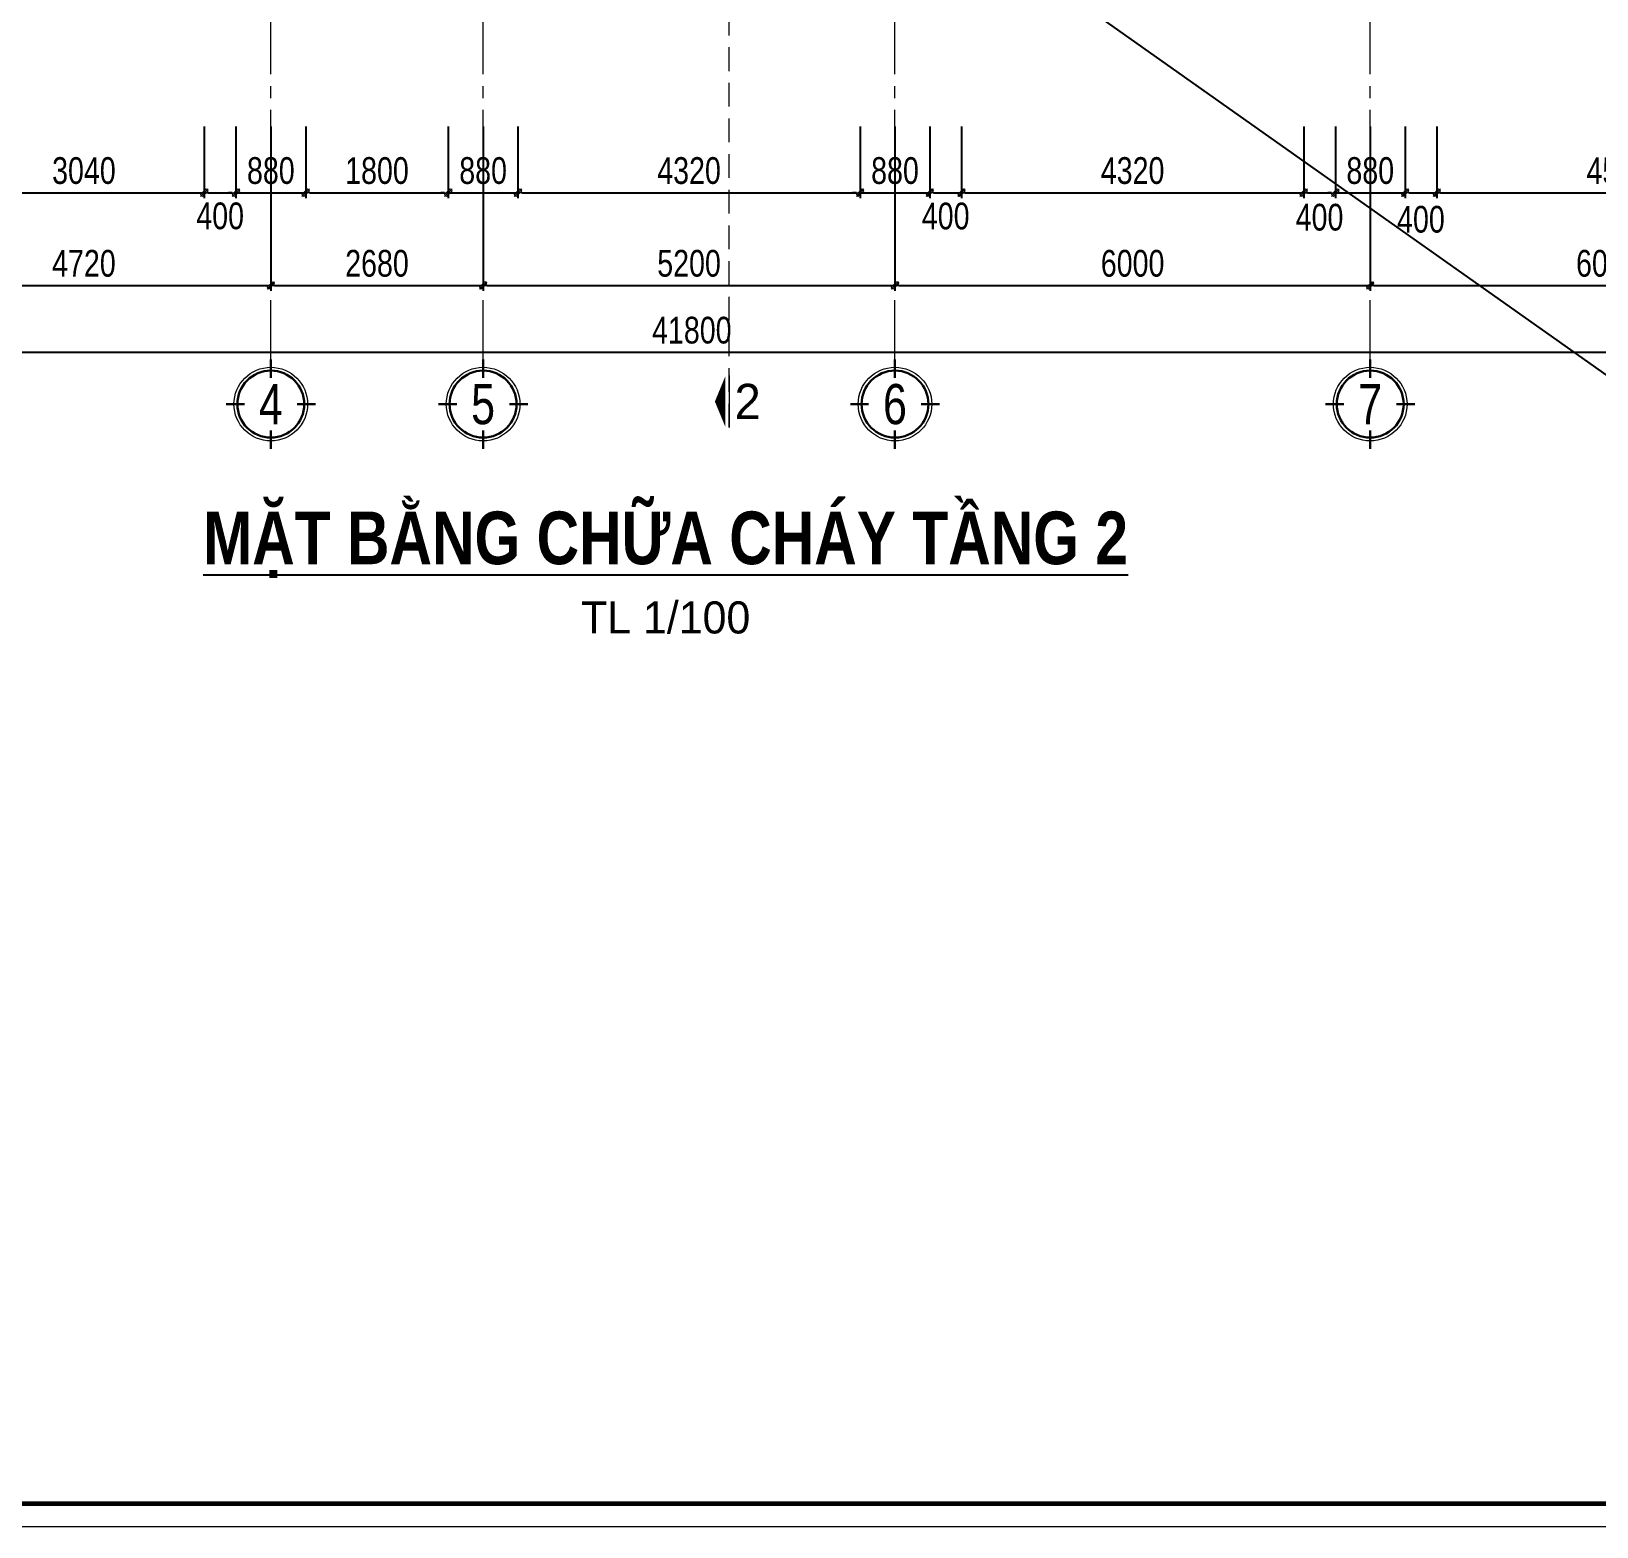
# Model space of a CAD drawing. Header units: millimetres. Extents: x 1109421 to 1726579, y -247837 to 144927.
# Drawn here: x 1561071 to 1580834, y -191281 to -172402 of the extents above; entities that cross this region are included whole.
import ezdxf
from ezdxf.enums import TextEntityAlignment as Align

# ---------------------------------------------------------------- set-up
doc = ezdxf.new("R2010")
doc.units = ezdxf.units.MM
doc.header["$LTSCALE"] = 600
doc.header["$MEASUREMENT"] = 0
doc.linetypes.add('CENTER', pattern=[2, 1.25, -0.25, 0.25, -0.25])
doc.linetypes.add('HIDDEN', pattern=[0.375, 0.25, -0.125])
doc.layers.get('0').update_dxf_attribs({"lineweight": 0})
doc.layers.get('Defpoints').update_dxf_attribs({"lineweight": 0})
for name, color, linetype, lineweight in [('dim', 144, 'Continuous', 13), ('Khungten_LCDI', 7, 'Continuous', 25), ('LC ISO', 153, 'Continuous', 13), ('LC Khac', 4, 'Continuous', 9), ('LC MANH DUT', 35, 'HIDDEN', 5), ('LC Text1', 3, 'Continuous', 20), ('LC Text2', 7, 'Continuous', 25), ('thay1', 63, 'Continuous', 18), ('truc', 76, 'CENTER', 9)]:
    doc.layers.add(name, color=color, linetype=linetype, lineweight=lineweight)
doc.layers.add('KCS_Plotter', color=11, linetype='Continuous', plot=False)
doc.styles.add('EG 1', font='VHAVANB.TTF')
doc.styles.add('HOATBIF', font='hoatbif.shx', dxfattribs={"width": 0.8})
doc.styles.add('Khungten', font='VHAVAN.TTF', dxfattribs={"width": 0.9, "height": 5000})
doc.styles.add('LC 1', font='VHAVANB.TTF')
doc.styles.add('LC3', font='VHARIALB.TTF', dxfattribs={"width": 0.8})
doc.styles.add('Tahoma', font='tahoma.ttf')
doc.styles.add('Title', font='VHBLACK.TTF')
doc.dimstyles.new('1-135', dxfattribs={"dimscale": 135, "dimtxt": 2.5, "dimasz": 0.35, "dimexe": 0.5, "dimexo": 0, "dimgap": 0.8, "dimtad": 1, "dimdec": 0, "dimzin": 0, "dimdsep": 46, "dimtxsty": 'HOATBIF', "dimblk1": 'DOT', "dimblk2": 'DOT', "dimsah": 1, "dimcen": -1, "dimdle": 1, "dimclrd": 256, "dimclre": 256, "dimclrt": 4, "dimadec": 3, "dimazin": 2, "dimtfac": 0.333333, "dimtdec": 0, "dimtix": 1, "dimtmove": 2, "dimatfit": 3, "dimldrblk": 'DOT', "dimfxl": 1, "dimtvp": 0.833333, "dimtolj": 1, "dimtzin": 0, "dimarcsym": 0})

# ---------------------------------------------------------------- blocks, each defined once
blk = doc.blocks.new('A$Cb3b0a436')
at = {"layer": 'Defpoints', "color": 0, "lineweight": 0}
blk.add_lwpolyline([(6.98, 0), (6.98, 297), (426.98, 297), (426.98, 0)], close=True, dxfattribs=at)
at = {"layer": 'Khungten_LCDI', "color": 5, "lineweight": 60}
blk.add_lwpolyline([(18.98, 2), (18.98, 295), (424.98, 295), (424.98, 2)], close=True, dxfattribs=at)
at = {"color": 7, "style": 'Khungten', "width": 0.8}
for tag, p in [('REVISION', (413.97, 41.04)), ('NGAYHT', (414.44, 32.41))]:
    blk.add_attdef(tag, text='', height=2, dxfattribs=at).set_placement(p, align=Align.CENTER)
at = {"layer": 'LC Text1', "style": 'Title', "width": 1.485915}
for tag, p, p2 in [('TENBANVE1', (388.11, 59.64), (422.38, 59.64)), ('TENBANVE2', (388.11, 52.88), (422.38, 52.88))]:
    blk.add_attdef(tag, text='', height=2.5, dxfattribs=at).set_placement(p, p2, align=Align.FIT)
at = {"layer": 'LC Text1', "style": 'Title', "width": 0.7}
blk.add_attdef('SOBANVE', text='', height=2.5, dxfattribs=at).set_placement((414.6, 9.54), align=Align.CENTER)
blk = doc.blocks.new('TIEUDE1')
at = {"layer": 'LC Text2', "color": 7, "style": 'LC 1'}
blk.add_attdef('TIªU§Ò', text='', height=5, dxfattribs=at).set_placement((0, 0), align=Align.BOTTOM_CENTER)
blk.add_attdef('TL', text='', height=3, dxfattribs=at).set_placement((0, -2), align=Align.TOP_CENTER)
blk = doc.blocks.new('KyHieu TrucDinhVi')
at = {"color": 7, "lineweight": 30}
for p, q in [((0, 2.36), (0, 4)), ((-2.36, 0), (-4, 0)), ((2.36, 0), (4, 0)), ((0, -2.36), (0, -4))]:
    blk.add_line(p, q, dxfattribs=at)
blk.add_circle((0, 0), 3.3)
blk.add_circle((0, 0), 3, dxfattribs=at)
at = {"ltscale": 20, "style": 'Tahoma'}
blk.add_attdef('AA', text='', height=3, dxfattribs=at).set_placement((0, 0), align=Align.MIDDLE_CENTER)
blk = doc.blocks.new('DOT')
at = {"layer": 'dim'}
for p, q in [((-3, 0), (3, 0)), ((-1, -1), (1, 1))]:
    blk.add_line(p, q, dxfattribs=at)
blk.add_lwpolyline([(0.5, 1), (-1, -0.5), (-0.5, -1), (1, 0.5)], close=True, dxfattribs=at)
blk = doc.blocks.new('*D1488')
at = {"layer": 'Defpoints', "color": 0, "transparency": 16777216}
for p in [(1559375, -173603), (1564095, -173603), (1564095, -175610)]:
    blk.add_point(p, dxfattribs=at)
at = {"layer": 'dim', "lineweight": -2, "transparency": 16777216}
for p, q in [((1559375, -173603), (1559375, -175677)), ((1564095, -173603), (1564095, -175677)), ((1559422, -175610), (1564047, -175610))]:
    blk.add_line(p, q, dxfattribs=at)
at = {"layer": 'dim', "lineweight": -2, "transparency": 16777216, "xscale": 47.25, "yscale": 47.25, "zscale": 47.25, "rotation": 180}
blk.add_blockref('DOT', (1559375, -175610), dxfattribs=at)
at = {"layer": 'dim', "lineweight": -2, "transparency": 16777216, "xscale": 47.25, "yscale": 47.25, "zscale": 47.25}
blk.add_blockref('DOT', (1564095, -175610), dxfattribs=at)
at = {"layer": 'dim', "color": 4, "transparency": 16777216, "insert": (1561735, -175333), "char_height": 337.5, "attachment_point": 5, "style": 'HOATBIF'}
blk.add_mtext('\\A1;4720', dxfattribs=at)
blk = doc.blocks.new('_Dot')
at = {"color": 0, "linetype": 'ByBlock', "lineweight": -2}
blk.add_line((-0.5, 0), (-1, 0), dxfattribs=at)
at = {"color": 0, "linetype": 'ByBlock', "const_width": 0.5}
blk.add_lwpolyline([(-0.25, 0, 1), (0.25, 0, 1)], format="xyb", close=True, dxfattribs=at)
blk = doc.blocks.new('*D1489')
at = {"layer": 'Defpoints', "color": 0, "transparency": 16777216}
for p in [(1564095, -173603), (1566775, -173603), (1566775, -175610)]:
    blk.add_point(p, dxfattribs=at)
at = {"layer": 'dim', "lineweight": -2, "transparency": 16777216}
for p, q in [((1564095, -173603), (1564095, -175677)), ((1566775, -173603), (1566775, -175677)), ((1564142, -175610), (1566727, -175610))]:
    blk.add_line(p, q, dxfattribs=at)
at = {"layer": 'dim', "lineweight": -2, "transparency": 16777216, "xscale": 47.25, "yscale": 47.25, "zscale": 47.25, "rotation": 180}
blk.add_blockref('DOT', (1564095, -175610), dxfattribs=at)
at = {"layer": 'dim', "lineweight": -2, "transparency": 16777216, "xscale": 47.25, "yscale": 47.25, "zscale": 47.25}
blk.add_blockref('DOT', (1566775, -175610), dxfattribs=at)
at = {"layer": 'dim', "color": 4, "transparency": 16777216, "insert": (1565435, -175333), "char_height": 337.5, "attachment_point": 5, "style": 'HOATBIF'}
blk.add_mtext('\\A1;2680', dxfattribs=at)
blk = doc.blocks.new('*D1490')
at = {"layer": 'Defpoints', "color": 0, "transparency": 16777216}
for p in [(1566775, -173603), (1571975, -173603), (1571975, -175610)]:
    blk.add_point(p, dxfattribs=at)
at = {"layer": 'dim', "lineweight": -2, "transparency": 16777216}
for p, q in [((1566775, -173603), (1566775, -175677)), ((1571975, -173603), (1571975, -175677)), ((1566822, -175610), (1571927, -175610))]:
    blk.add_line(p, q, dxfattribs=at)
at = {"layer": 'dim', "lineweight": -2, "transparency": 16777216, "xscale": 47.25, "yscale": 47.25, "zscale": 47.25, "rotation": 180}
blk.add_blockref('DOT', (1566775, -175610), dxfattribs=at)
at = {"layer": 'dim', "lineweight": -2, "transparency": 16777216, "xscale": 47.25, "yscale": 47.25, "zscale": 47.25}
blk.add_blockref('DOT', (1571975, -175610), dxfattribs=at)
at = {"layer": 'dim', "color": 4, "transparency": 16777216, "insert": (1569375, -175333), "char_height": 337.5, "attachment_point": 5, "style": 'HOATBIF'}
blk.add_mtext('\\A1;5200', dxfattribs=at)
blk = doc.blocks.new('*D1491')
at = {"layer": 'Defpoints', "color": 0, "transparency": 16777216}
for p in [(1571975, -173603), (1577975, -173603), (1577975, -175610)]:
    blk.add_point(p, dxfattribs=at)
at = {"layer": 'dim', "lineweight": -2, "transparency": 16777216}
for p, q in [((1571975, -173603), (1571975, -175677)), ((1577975, -173603), (1577975, -175677)), ((1572022, -175610), (1577927, -175610))]:
    blk.add_line(p, q, dxfattribs=at)
at = {"layer": 'dim', "lineweight": -2, "transparency": 16777216, "xscale": 47.25, "yscale": 47.25, "zscale": 47.25, "rotation": 180}
blk.add_blockref('DOT', (1571975, -175610), dxfattribs=at)
at = {"layer": 'dim', "lineweight": -2, "transparency": 16777216, "xscale": 47.25, "yscale": 47.25, "zscale": 47.25}
blk.add_blockref('DOT', (1577975, -175610), dxfattribs=at)
at = {"layer": 'dim', "color": 4, "transparency": 16777216, "insert": (1574975, -175333), "char_height": 337.5, "attachment_point": 5, "style": 'HOATBIF'}
blk.add_mtext('\\A1;6000', dxfattribs=at)
blk = doc.blocks.new('*D1492')
at = {"layer": 'Defpoints', "color": 0, "transparency": 16777216}
for p in [(1577975, -173603), (1583975, -173603), (1583975, -175610)]:
    blk.add_point(p, dxfattribs=at)
at = {"layer": 'dim', "lineweight": -2, "transparency": 16777216}
for p, q in [((1577975, -173603), (1577975, -175677)), ((1583975, -173603), (1583975, -175677)), ((1578022, -175610), (1583927, -175610))]:
    blk.add_line(p, q, dxfattribs=at)
at = {"layer": 'dim', "lineweight": -2, "transparency": 16777216, "xscale": 47.25, "yscale": 47.25, "zscale": 47.25, "rotation": 180}
blk.add_blockref('DOT', (1577975, -175610), dxfattribs=at)
at = {"layer": 'dim', "lineweight": -2, "transparency": 16777216, "xscale": 47.25, "yscale": 47.25, "zscale": 47.25}
blk.add_blockref('DOT', (1583975, -175610), dxfattribs=at)
at = {"layer": 'dim', "color": 4, "transparency": 16777216, "insert": (1580975, -175333), "char_height": 337.5, "attachment_point": 5, "style": 'HOATBIF'}
blk.add_mtext('\\A1;6000', dxfattribs=at)
blk = doc.blocks.new('*D1464')
at = {"layer": 'Defpoints', "color": 0, "transparency": 16777216}
for p in [(1560215, -173603), (1563255, -173603), (1563255, -174439)]:
    blk.add_point(p, dxfattribs=at)
at = {"layer": 'dim', "lineweight": -2, "transparency": 16777216}
for p, q in [((1560215, -173603), (1560215, -174507)), ((1563255, -173603), (1563255, -174507)), ((1560262, -174439), (1563207, -174439))]:
    blk.add_line(p, q, dxfattribs=at)
at = {"layer": 'dim', "lineweight": -2, "transparency": 16777216, "xscale": 47.25, "yscale": 47.25, "zscale": 47.25, "rotation": 180}
blk.add_blockref('DOT', (1560215, -174439), dxfattribs=at)
at = {"layer": 'dim', "lineweight": -2, "transparency": 16777216, "xscale": 47.25, "yscale": 47.25, "zscale": 47.25}
blk.add_blockref('DOT', (1563255, -174439), dxfattribs=at)
at = {"layer": 'dim', "color": 4, "transparency": 16777216, "insert": (1561735, -174162), "char_height": 337.5, "attachment_point": 5, "style": 'HOATBIF'}
blk.add_mtext('\\A1;3040', dxfattribs=at)
blk = doc.blocks.new('*D1465')
at = {"layer": 'Defpoints', "color": 0, "transparency": 16777216}
for p in [(1563255, -173603), (1563655, -173603), (1563655, -174439)]:
    blk.add_point(p, dxfattribs=at)
at = {"layer": 'dim', "lineweight": -2, "transparency": 16777216}
for p, q in [((1563255, -173603), (1563255, -174507)), ((1563655, -173603), (1563655, -174507)), ((1563302, -174439), (1563607, -174439))]:
    blk.add_line(p, q, dxfattribs=at)
at = {"layer": 'dim', "lineweight": -2, "transparency": 16777216, "xscale": 47.25, "yscale": 47.25, "zscale": 47.25, "rotation": 180}
blk.add_blockref('DOT', (1563255, -174439), dxfattribs=at)
at = {"layer": 'dim', "lineweight": -2, "transparency": 16777216, "xscale": 47.25, "yscale": 47.25, "zscale": 47.25}
blk.add_blockref('DOT', (1563655, -174439), dxfattribs=at)
at = {"layer": 'dim', "color": 4, "transparency": 16777216, "insert": (1563455, -174734), "char_height": 337.5, "attachment_point": 5, "style": 'HOATBIF'}
blk.add_mtext('\\A1;400', dxfattribs=at)
blk = doc.blocks.new('*D1466')
at = {"layer": 'Defpoints', "color": 0, "transparency": 16777216}
for p in [(1563655, -173603), (1564535, -173603), (1564535, -174439)]:
    blk.add_point(p, dxfattribs=at)
at = {"layer": 'dim', "lineweight": -2, "transparency": 16777216}
for p, q in [((1563655, -173603), (1563655, -174507)), ((1564535, -173603), (1564535, -174507)), ((1563607, -174439), (1563560, -174439)), ((1563655, -174439), (1564535, -174439)), ((1564582, -174439), (1564629, -174439))]:
    blk.add_line(p, q, dxfattribs=at)
at = {"layer": 'dim', "lineweight": -2, "transparency": 16777216, "xscale": 47.25, "yscale": 47.25, "zscale": 47.25}
blk.add_blockref('DOT', (1563655, -174439), dxfattribs=at)
at = {"layer": 'dim', "lineweight": -2, "transparency": 16777216, "xscale": 47.25, "yscale": 47.25, "zscale": 47.25, "rotation": 180}
blk.add_blockref('DOT', (1564535, -174439), dxfattribs=at)
at = {"layer": 'dim', "color": 4, "transparency": 16777216, "insert": (1564095, -174162), "char_height": 337.5, "attachment_point": 5, "style": 'HOATBIF'}
blk.add_mtext('\\A1;880', dxfattribs=at)
blk = doc.blocks.new('*D1467')
at = {"layer": 'Defpoints', "color": 0, "transparency": 16777216}
for p in [(1564535, -173603), (1566335, -173603), (1566335, -174439)]:
    blk.add_point(p, dxfattribs=at)
at = {"layer": 'dim', "lineweight": -2, "transparency": 16777216}
for p, q in [((1564535, -173603), (1564535, -174507)), ((1566335, -173603), (1566335, -174507)), ((1564582, -174439), (1566287, -174439))]:
    blk.add_line(p, q, dxfattribs=at)
at = {"layer": 'dim', "lineweight": -2, "transparency": 16777216, "xscale": 47.25, "yscale": 47.25, "zscale": 47.25, "rotation": 180}
blk.add_blockref('DOT', (1564535, -174439), dxfattribs=at)
at = {"layer": 'dim', "lineweight": -2, "transparency": 16777216, "xscale": 47.25, "yscale": 47.25, "zscale": 47.25}
blk.add_blockref('DOT', (1566335, -174439), dxfattribs=at)
at = {"layer": 'dim', "color": 4, "transparency": 16777216, "insert": (1565435, -174162), "char_height": 337.5, "attachment_point": 5, "style": 'HOATBIF'}
blk.add_mtext('\\A1;1800', dxfattribs=at)
blk = doc.blocks.new('*D1468')
at = {"layer": 'Defpoints', "color": 0, "transparency": 16777216}
for p in [(1566335, -173603), (1567215, -173603), (1567215, -174439)]:
    blk.add_point(p, dxfattribs=at)
at = {"layer": 'dim', "lineweight": -2, "transparency": 16777216}
for p, q in [((1566335, -173603), (1566335, -174507)), ((1567215, -173603), (1567215, -174507)), ((1566287, -174439), (1566240, -174439)), ((1566335, -174439), (1567215, -174439)), ((1567262, -174439), (1567309, -174439))]:
    blk.add_line(p, q, dxfattribs=at)
at = {"layer": 'dim', "lineweight": -2, "transparency": 16777216, "xscale": 47.25, "yscale": 47.25, "zscale": 47.25}
blk.add_blockref('DOT', (1566335, -174439), dxfattribs=at)
at = {"layer": 'dim', "lineweight": -2, "transparency": 16777216, "xscale": 47.25, "yscale": 47.25, "zscale": 47.25, "rotation": 180}
blk.add_blockref('DOT', (1567215, -174439), dxfattribs=at)
at = {"layer": 'dim', "color": 4, "transparency": 16777216, "insert": (1566775, -174162), "char_height": 337.5, "attachment_point": 5, "style": 'HOATBIF'}
blk.add_mtext('\\A1;880', dxfattribs=at)
blk = doc.blocks.new('*D1469')
at = {"layer": 'Defpoints', "color": 0, "transparency": 16777216}
for p in [(1567215, -173603), (1571535, -173603), (1571535, -174439)]:
    blk.add_point(p, dxfattribs=at)
at = {"layer": 'dim', "lineweight": -2, "transparency": 16777216}
for p, q in [((1567215, -173603), (1567215, -174507)), ((1571535, -173603), (1571535, -174507)), ((1567262, -174439), (1571487, -174439))]:
    blk.add_line(p, q, dxfattribs=at)
at = {"layer": 'dim', "lineweight": -2, "transparency": 16777216, "xscale": 47.25, "yscale": 47.25, "zscale": 47.25, "rotation": 180}
blk.add_blockref('DOT', (1567215, -174439), dxfattribs=at)
at = {"layer": 'dim', "lineweight": -2, "transparency": 16777216, "xscale": 47.25, "yscale": 47.25, "zscale": 47.25}
blk.add_blockref('DOT', (1571535, -174439), dxfattribs=at)
at = {"layer": 'dim', "color": 4, "transparency": 16777216, "insert": (1569375, -174162), "char_height": 337.5, "attachment_point": 5, "style": 'HOATBIF'}
blk.add_mtext('\\A1;4320', dxfattribs=at)
blk = doc.blocks.new('*D1470')
at = {"layer": 'Defpoints', "color": 0, "transparency": 16777216}
for p in [(1571535, -173603), (1572415, -173603), (1572415, -174439)]:
    blk.add_point(p, dxfattribs=at)
at = {"layer": 'dim', "lineweight": -2, "transparency": 16777216}
for p, q in [((1571535, -173603), (1571535, -174507)), ((1572415, -173603), (1572415, -174507)), ((1571487, -174439), (1571440, -174439)), ((1571535, -174439), (1572415, -174439)), ((1572462, -174439), (1572509, -174439))]:
    blk.add_line(p, q, dxfattribs=at)
at = {"layer": 'dim', "lineweight": -2, "transparency": 16777216, "xscale": 47.25, "yscale": 47.25, "zscale": 47.25}
blk.add_blockref('DOT', (1571535, -174439), dxfattribs=at)
at = {"layer": 'dim', "lineweight": -2, "transparency": 16777216, "xscale": 47.25, "yscale": 47.25, "zscale": 47.25, "rotation": 180}
blk.add_blockref('DOT', (1572415, -174439), dxfattribs=at)
at = {"layer": 'dim', "color": 4, "transparency": 16777216, "insert": (1571975, -174162), "char_height": 337.5, "attachment_point": 5, "style": 'HOATBIF'}
blk.add_mtext('\\A1;880', dxfattribs=at)
blk = doc.blocks.new('*D1471')
at = {"layer": 'Defpoints', "color": 0, "transparency": 16777216}
for p in [(1572415, -173603), (1572815, -173603), (1572815, -174439)]:
    blk.add_point(p, dxfattribs=at)
at = {"layer": 'dim', "lineweight": -2, "transparency": 16777216}
for p, q in [((1572415, -173603), (1572415, -174507)), ((1572815, -173603), (1572815, -174507)), ((1572462, -174439), (1572767, -174439))]:
    blk.add_line(p, q, dxfattribs=at)
at = {"layer": 'dim', "lineweight": -2, "transparency": 16777216, "xscale": 47.25, "yscale": 47.25, "zscale": 47.25, "rotation": 180}
blk.add_blockref('DOT', (1572415, -174439), dxfattribs=at)
at = {"layer": 'dim', "lineweight": -2, "transparency": 16777216, "xscale": 47.25, "yscale": 47.25, "zscale": 47.25}
blk.add_blockref('DOT', (1572815, -174439), dxfattribs=at)
at = {"layer": 'dim', "color": 4, "transparency": 16777216, "insert": (1572615, -174736), "char_height": 337.5, "attachment_point": 5, "style": 'HOATBIF'}
blk.add_mtext('\\A1;400', dxfattribs=at)
blk = doc.blocks.new('*D1472')
at = {"layer": 'Defpoints', "color": 0, "transparency": 16777216}
for p in [(1572815, -173603), (1577135, -173603), (1577135, -174439)]:
    blk.add_point(p, dxfattribs=at)
at = {"layer": 'dim', "lineweight": -2, "transparency": 16777216}
for p, q in [((1572815, -173603), (1572815, -174507)), ((1577135, -173603), (1577135, -174507)), ((1572862, -174439), (1577087, -174439))]:
    blk.add_line(p, q, dxfattribs=at)
at = {"layer": 'dim', "lineweight": -2, "transparency": 16777216, "xscale": 47.25, "yscale": 47.25, "zscale": 47.25, "rotation": 180}
blk.add_blockref('DOT', (1572815, -174439), dxfattribs=at)
at = {"layer": 'dim', "lineweight": -2, "transparency": 16777216, "xscale": 47.25, "yscale": 47.25, "zscale": 47.25}
blk.add_blockref('DOT', (1577135, -174439), dxfattribs=at)
at = {"layer": 'dim', "color": 4, "transparency": 16777216, "insert": (1574975, -174162), "char_height": 337.5, "attachment_point": 5, "style": 'HOATBIF'}
blk.add_mtext('\\A1;4320', dxfattribs=at)
blk = doc.blocks.new('*D1473')
at = {"layer": 'Defpoints', "color": 0, "transparency": 16777216}
for p in [(1577135, -173603), (1577535, -173603), (1577535, -174439)]:
    blk.add_point(p, dxfattribs=at)
at = {"layer": 'dim', "lineweight": -2, "transparency": 16777216}
for p, q in [((1577135, -173603), (1577135, -174507)), ((1577535, -173603), (1577535, -174507)), ((1577182, -174439), (1577487, -174439))]:
    blk.add_line(p, q, dxfattribs=at)
at = {"layer": 'dim', "lineweight": -2, "transparency": 16777216, "xscale": 47.25, "yscale": 47.25, "zscale": 47.25, "rotation": 180}
blk.add_blockref('DOT', (1577135, -174439), dxfattribs=at)
at = {"layer": 'dim', "lineweight": -2, "transparency": 16777216, "xscale": 47.25, "yscale": 47.25, "zscale": 47.25}
blk.add_blockref('DOT', (1577535, -174439), dxfattribs=at)
at = {"layer": 'dim', "color": 4, "transparency": 16777216, "insert": (1577335, -174751), "char_height": 337.5, "attachment_point": 5, "style": 'HOATBIF'}
blk.add_mtext('\\A1;400', dxfattribs=at)
blk = doc.blocks.new('*D1474')
at = {"layer": 'Defpoints', "color": 0, "transparency": 16777216}
for p in [(1577535, -173603), (1578415, -173603), (1578415, -174439)]:
    blk.add_point(p, dxfattribs=at)
at = {"layer": 'dim', "lineweight": -2, "transparency": 16777216}
for p, q in [((1577535, -173603), (1577535, -174507)), ((1578415, -173603), (1578415, -174507)), ((1577487, -174439), (1577440, -174439)), ((1577535, -174439), (1578415, -174439)), ((1578462, -174439), (1578509, -174439))]:
    blk.add_line(p, q, dxfattribs=at)
at = {"layer": 'dim', "lineweight": -2, "transparency": 16777216, "xscale": 47.25, "yscale": 47.25, "zscale": 47.25}
blk.add_blockref('DOT', (1577535, -174439), dxfattribs=at)
at = {"layer": 'dim', "lineweight": -2, "transparency": 16777216, "xscale": 47.25, "yscale": 47.25, "zscale": 47.25, "rotation": 180}
blk.add_blockref('DOT', (1578415, -174439), dxfattribs=at)
at = {"layer": 'dim', "color": 4, "transparency": 16777216, "insert": (1577975, -174162), "char_height": 337.5, "attachment_point": 5, "style": 'HOATBIF'}
blk.add_mtext('\\A1;880', dxfattribs=at)
blk = doc.blocks.new('*D1475')
at = {"layer": 'Defpoints', "color": 0, "transparency": 16777216}
for p in [(1578415, -173603), (1578815, -173603), (1578815, -174439)]:
    blk.add_point(p, dxfattribs=at)
at = {"layer": 'dim', "lineweight": -2, "transparency": 16777216}
for p, q in [((1578415, -173603), (1578415, -174507)), ((1578815, -173603), (1578815, -174507)), ((1578462, -174439), (1578767, -174439))]:
    blk.add_line(p, q, dxfattribs=at)
at = {"layer": 'dim', "lineweight": -2, "transparency": 16777216, "xscale": 47.25, "yscale": 47.25, "zscale": 47.25, "rotation": 180}
blk.add_blockref('DOT', (1578415, -174439), dxfattribs=at)
at = {"layer": 'dim', "lineweight": -2, "transparency": 16777216, "xscale": 47.25, "yscale": 47.25, "zscale": 47.25}
blk.add_blockref('DOT', (1578815, -174439), dxfattribs=at)
at = {"layer": 'dim', "color": 4, "transparency": 16777216, "insert": (1578615, -174777), "char_height": 337.5, "attachment_point": 5, "style": 'HOATBIF'}
blk.add_mtext('\\A1;400', dxfattribs=at)
blk = doc.blocks.new('*D1476')
at = {"layer": 'Defpoints', "color": 0, "transparency": 16777216}
for p in [(1578815, -173603), (1583400, -173603), (1583400, -174439)]:
    blk.add_point(p, dxfattribs=at)
at = {"layer": 'dim', "lineweight": -2, "transparency": 16777216}
for p, q in [((1578815, -173603), (1578815, -174507)), ((1583400, -173603), (1583400, -174507)), ((1578862, -174439), (1583352, -174439))]:
    blk.add_line(p, q, dxfattribs=at)
at = {"layer": 'dim', "lineweight": -2, "transparency": 16777216, "xscale": 47.25, "yscale": 47.25, "zscale": 47.25, "rotation": 180}
blk.add_blockref('DOT', (1578815, -174439), dxfattribs=at)
at = {"layer": 'dim', "lineweight": -2, "transparency": 16777216, "xscale": 47.25, "yscale": 47.25, "zscale": 47.25}
blk.add_blockref('DOT', (1583400, -174439), dxfattribs=at)
at = {"layer": 'dim', "color": 4, "transparency": 16777216, "insert": (1581107, -174162), "char_height": 337.5, "attachment_point": 5, "style": 'HOATBIF'}
blk.add_mtext('\\A1;4585', dxfattribs=at)
blk = doc.blocks.new('*D1481')
at = {"layer": 'Defpoints', "color": 0, "transparency": 16777216}
for p in [(1547375, -173603), (1589175, -173603), (1589175, -176454)]:
    blk.add_point(p, dxfattribs=at)
at = {"layer": 'dim', "lineweight": -2, "transparency": 16777216}
for p, q in [((1547375, -173603), (1547375, -176522)), ((1589175, -173603), (1589175, -176522)), ((1547422, -176454), (1589127, -176454))]:
    blk.add_line(p, q, dxfattribs=at)
at = {"layer": 'dim', "lineweight": -2, "transparency": 16777216, "xscale": 47.25, "yscale": 47.25, "zscale": 47.25, "rotation": 180}
blk.add_blockref('DOT', (1547375, -176454), dxfattribs=at)
at = {"layer": 'dim', "lineweight": -2, "transparency": 16777216, "xscale": 47.25, "yscale": 47.25, "zscale": 47.25}
blk.add_blockref('DOT', (1589175, -176454), dxfattribs=at)
at = {"layer": 'dim', "color": 4, "transparency": 16777216, "insert": (1569410, -176177), "char_height": 337.5, "attachment_point": 5, "style": 'HOATBIF'}
blk.add_mtext('\\A1;41800', dxfattribs=at)
blk = doc.blocks.new('cat11')
at = {"layer": 'LC Khac', "color": 1, "ltscale": 2}
blk.add_line((0, 0), (0, 485), dxfattribs=at)
blk.add_lwpolyline([(-134, 243, 0, 471, 0), (-37, 243, 275, 275, 0)], format="xyseb", dxfattribs=at)
at = {"ltscale": 2, "style": 'LC 1'}
blk.add_attdef('A', text='', height=330, dxfattribs=at).set_placement((179, 243), align=Align.MIDDLE_CENTER)

msp = doc.modelspace()

# ---------------------------------------------------------------- linework, layer by layer
at = {"layer": 'KCS_Plotter'}
msp.add_line((1601514.9, -191281.2), (1541307.8, -148706.1), dxfattribs=at)
at = {"layer": 'LC MANH DUT', "ltscale": 2}
msp.add_line((1569882.1, -177403), (1569882.1, -155808.4), dxfattribs=at)
at = {"layer": 'truc'}
for p, q in [((1564094.6, -176545), (1564094.6, -156359.2)), ((1566774.6, -176545), (1566774.6, -156359.2)), ((1571974.6, -176545), (1571974.6, -156359.2)), ((1577974.6, -176545), (1577974.6, -156359.2))]:
    msp.add_line(p, q, dxfattribs=at)

# ---------------------------------------------------------------- block references
at = {"xscale": 143.35021493995, "yscale": 143.35021493995, "zscale": 143.35021493995}
msp.add_blockref('A$Cb3b0a436', (1540306.6, -191281.2), dxfattribs=at)
at = {"layer": 'LC ISO'}
ref = msp.add_blockref('KyHieu TrucDinhVi', (1564094.6, -177108.4), dxfattribs=dict(at, xscale=140.8352653944289, yscale=140.8352653944289, zscale=140.8352653944289))
ref.add_attrib('AA', '4', dxfattribs={"layer": '0', "ltscale": 20, "height": 507, "style": 'EG 1', "width": 0.8}).set_placement((1564094.6, -177108.4), align=Align.MIDDLE_CENTER)
ref = msp.add_blockref('KyHieu TrucDinhVi', (1566774.6, -177108.4), dxfattribs=dict(at, xscale=140.8352653944289, yscale=140.8352653944289, zscale=140.8352653944289))
ref.add_attrib('AA', '5', dxfattribs={"layer": '0', "ltscale": 20, "height": 507, "style": 'EG 1', "width": 0.8}).set_placement((1566774.6, -177108.4), align=Align.MIDDLE_CENTER)
ref = msp.add_blockref('KyHieu TrucDinhVi', (1571974.6, -177108.4), dxfattribs=dict(at, xscale=140.8352653944289, yscale=140.8352653944289, zscale=140.8352653944289))
ref.add_attrib('AA', '6', dxfattribs={"layer": '0', "ltscale": 20, "height": 507, "style": 'EG 1', "width": 0.8}).set_placement((1571974.6, -177108.4), align=Align.MIDDLE_CENTER)
ref = msp.add_blockref('KyHieu TrucDinhVi', (1577974.6, -177108.4), dxfattribs=dict(at, xscale=140.8352653944289, yscale=140.8352653944289, zscale=140.8352653944289))
ref.add_attrib('AA', '7', dxfattribs={"layer": '0', "ltscale": 20, "height": 507, "style": 'EG 1', "width": 0.8}).set_placement((1577974.6, -177108.4), align=Align.MIDDLE_CENTER)
at = {"layer": 'LC Text2'}
ref = msp.add_blockref('TIEUDE1', (1569079.5, -179329.3), dxfattribs=dict(at, xscale=135.0000000002609, yscale=135.0000000002609, zscale=135.0000000002609))
ref.add_attrib('TIªU§Ò', '%%UmÆt b»ng ch÷a ch¸y tÇng 2', dxfattribs={"color": 7, "height": 664.796, "style": 'LC3', "width": 0.8}).set_placement((1569079.5, -179329.3), align=Align.BOTTOM_CENTER)
ref.add_attrib('TL', 'TL 1/100', dxfattribs={"color": 7, "height": 405, "style": 'LC 1'}).set_placement((1569079.5, -179599.3), align=Align.TOP_CENTER)
at = {"layer": 'thay1'}
ref = msp.add_blockref('cat11', (1569882.1, -176747.6), dxfattribs=dict(at, xscale=-1.35, yscale=1.35, zscale=1.35, rotation=180))
ref.add_attrib('A', '2', dxfattribs={"layer": '0', "ltscale": 2, "height": 445.5, "style": 'LC 1'}).set_placement((1570114.6, -177075.3), align=Align.MIDDLE_CENTER)

# ---------------------------------------------------------------- dimensions: what is measured, and where the dimension line sits
at = {"layer": 'dim'}
for base, p1, p2, picture, middle in [((1589174.6, -176454.2), (1547374.6, -173603), (1589174.6, -173603), '*D1481', (1569410.4, -176177.4)), ((1563654.6, -174439.1), (1563254.6, -173603), (1563654.6, -173603), '*D1465', (1563454.6, -174734.1)), ((1572814.6, -174439.1), (1572414.6, -173603), (1572814.6, -173603), '*D1471', (1572614.6, -174735.8)), ((1577534.6, -174439.1), (1577134.6, -173603), (1577534.6, -173603), '*D1473', (1577334.6, -174750.8)), ((1578814.6, -174439.1), (1578414.6, -173603), (1578814.6, -173603), '*D1475', (1578614.6, -174776.7))]:
    dim = msp.add_linear_dim(base=base, p1=p1, p2=p2, dimstyle='1-135', dxfattribs=at)
    dim.commit()
    dim.dimension.update_dxf_attribs({"geometry": picture, "text_midpoint": middle, "dimtype": 160})
for base, p1, p2, picture, middle in [((1564094.6, -175609.7), (1559374.6, -173603), (1564094.6, -173603), '*D1488', (1561734.6, -175333)), ((1563254.6, -174439.1), (1560214.6, -173603), (1563254.6, -173603), '*D1464', (1561734.6, -174162.4)), ((1564534.6, -174439.1), (1563654.6, -173603), (1564534.6, -173603), '*D1466', (1564094.6, -174162.4)), ((1566774.6, -175609.7), (1564094.6, -173603), (1566774.6, -173603), '*D1489', (1565434.6, -175333)), ((1566334.6, -174439.1), (1564534.6, -173603), (1566334.6, -173603), '*D1467', (1565434.6, -174162.4)), ((1567214.6, -174439.1), (1566334.6, -173603), (1567214.6, -173603), '*D1468', (1566774.6, -174162.4)), ((1571974.6, -175609.7), (1566774.6, -173603), (1571974.6, -173603), '*D1490', (1569374.6, -175333)), ((1571534.6, -174439.1), (1567214.6, -173603), (1571534.6, -173603), '*D1469', (1569374.6, -174162.4)), ((1572414.6, -174439.1), (1571534.6, -173603), (1572414.6, -173603), '*D1470', (1571974.6, -174162.4)), ((1577974.6, -175609.7), (1571974.6, -173603), (1577974.6, -173603), '*D1491', (1574974.6, -175333)), ((1577134.6, -174439.1), (1572814.6, -173603), (1577134.6, -173603), '*D1472', (1574974.6, -174162.4)), ((1578414.6, -174439.1), (1577534.6, -173603), (1578414.6, -173603), '*D1474', (1577974.6, -174162.4)), ((1583974.6, -175609.7), (1577974.6, -173603), (1583974.6, -173603), '*D1492', (1580974.6, -175333)), ((1583399.6, -174439.1), (1578814.6, -173603), (1583399.6, -173603), '*D1476', (1581107.1, -174162.4))]:
    dim = msp.add_linear_dim(base=base, p1=p1, p2=p2, dimstyle='1-135', dxfattribs=at)
    dim.commit()
    dim.dimension.update_dxf_attribs({"geometry": picture, "text_midpoint": middle})

doc.saveas('drawing.dxf')
